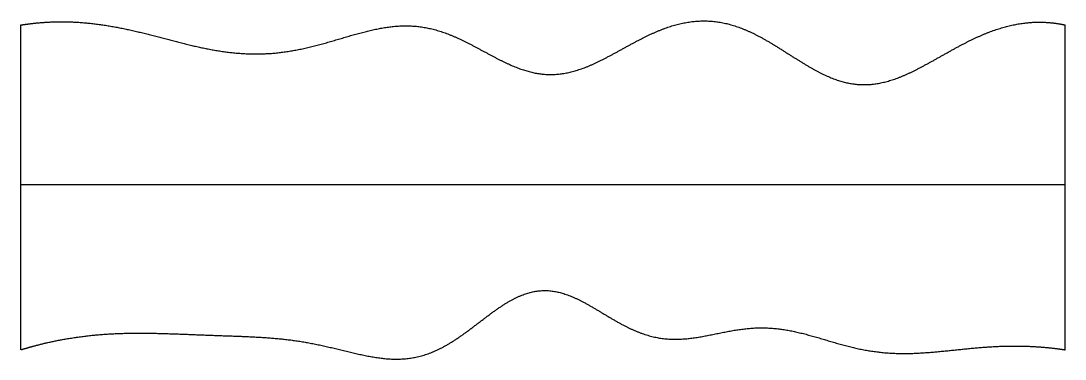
# Model space of a CAD drawing. Header units: millimetres. Extents: x 0 to 10, y -0.1 to 3.1.
import ezdxf

# ---------------------------------------------------------------- set-up
doc = ezdxf.new("R2010")
doc.units = ezdxf.units.MM
doc.layers.get('0').update_dxf_attribs({"linetype": 'CONTINUOUS'})

msp = doc.modelspace()

# ---------------------------------------------------------------- linework, layer by layer
for points in [[(0, 3.055), (0.041, 3.061), (0.123, 3.073), (0.245, 3.084), (0.408, 3.09), (0.611, 3.08), (0.813, 3.055), (1.015, 3.016), (1.217, 2.968), (1.418, 2.914), (1.618, 2.861), (1.819, 2.817), (2.02, 2.786), (2.222, 2.773), (2.424, 2.78), (2.627, 2.809), (2.83, 2.856), (3.034, 2.916), (3.238, 2.978), (3.441, 3.029), (3.645, 3.055), (3.847, 3.045), (4.047, 2.993), (4.246, 2.905), (4.443, 2.796), (4.639, 2.689), (4.834, 2.607), (5.028, 2.569), (5.223, 2.583), (5.419, 2.646), (5.617, 2.744), (5.816, 2.857), (6.018, 2.966), (6.222, 3.051), (6.427, 3.098), (6.632, 3.101), (6.834, 3.057), (7.034, 2.972), (7.231, 2.856), (7.426, 2.728), (7.618, 2.609), (7.81, 2.519), (8.003, 2.474), (8.197, 2.481), (8.394, 2.538), (8.592, 2.631), (8.791, 2.744), (8.992, 2.859), (9.193, 2.96), (9.395, 3.036), (9.597, 3.08), (9.758, 3.088), (9.879, 3.078), (9.96, 3.064), (10, 3.055)], [(0, -0.055), (0, 0.069), (0, 0.318), (0, 0.691), (0, 1.189), (0, 1.811), (0, 2.309), (0, 2.682), (0, 2.931), (0, 3.055)], [(10, -0.055), (10, 0.069), (10, 0.318), (10, 0.691), (10, 1.189), (10, 1.811), (10, 2.309), (10, 2.682), (10, 2.931), (10, 3.055)], [(0, 1.527), (0.4, 1.527), (1.2, 1.527), (2.4, 1.527), (4, 1.527), (6, 1.527), (7.6, 1.527), (8.8, 1.527), (9.6, 1.527), (10, 1.527)], [(0, -0.055), (0.04, -0.043), (0.12, -0.019), (0.24, 0.012), (0.4, 0.046), (0.602, 0.077), (0.804, 0.096), (1.006, 0.105), (1.209, 0.105), (1.411, 0.1), (1.614, 0.092), (1.816, 0.084), (2.017, 0.077), (2.218, 0.07), (2.418, 0.058), (2.62, 0.037), (2.822, 0.002), (3.025, -0.046), (3.229, -0.098), (3.434, -0.14), (3.637, -0.155), (3.838, -0.125), (4.036, -0.045), (4.23, 0.082), (4.422, 0.233), (4.611, 0.377), (4.8, 0.484), (4.989, 0.529), (5.179, 0.503), (5.372, 0.417), (5.567, 0.297), (5.765, 0.176), (5.964, 0.084), (6.165, 0.039), (6.367, 0.042), (6.57, 0.078), (6.773, 0.124), (6.975, 0.157), (7.176, 0.16), (7.377, 0.132), (7.577, 0.079), (7.777, 0.017), (7.978, -0.04), (8.179, -0.078), (8.381, -0.095), (8.583, -0.091), (8.786, -0.074), (8.989, -0.052), (9.192, -0.031), (9.394, -0.019), (9.597, -0.017), (9.758, -0.026), (9.879, -0.038), (9.96, -0.049), (10, -0.055)]]:
    msp.add_open_spline(points, degree=5)

doc.saveas('drawing.dxf')
